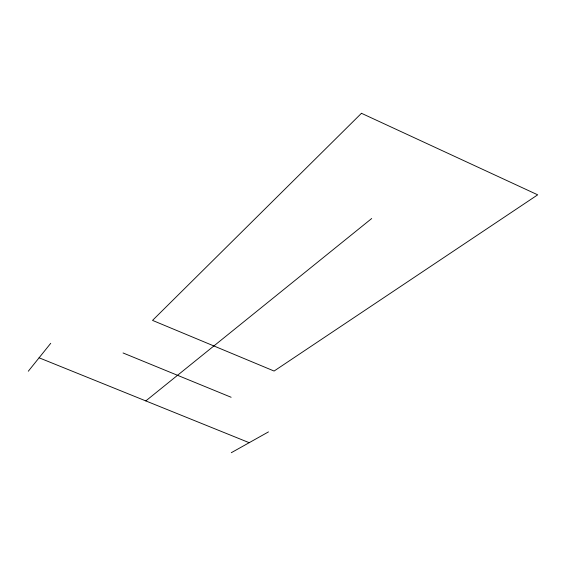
<?xml version="1.0" encoding="UTF-8"?>
<svg xmlns="http://www.w3.org/2000/svg" width="566" height="566" viewBox="0 0 566 566"><rect width="100%" height="100%" fill="white"/><g stroke="black" fill="none" stroke-linecap="round" stroke-linejoin="round"><path stroke-width="0.85" d="M28.3 371.225L50.728 343.3M145.816 400.912L371.692 218.518M231.296 452.708L268.475 431.9M39.089 357.797L249.203 442.69M123.055 352.965L231.133 397.268M361.462 113.292L152.53 320.398L274.093 371.041L537.7 194.824L361.462 113.292"/></g></svg>
